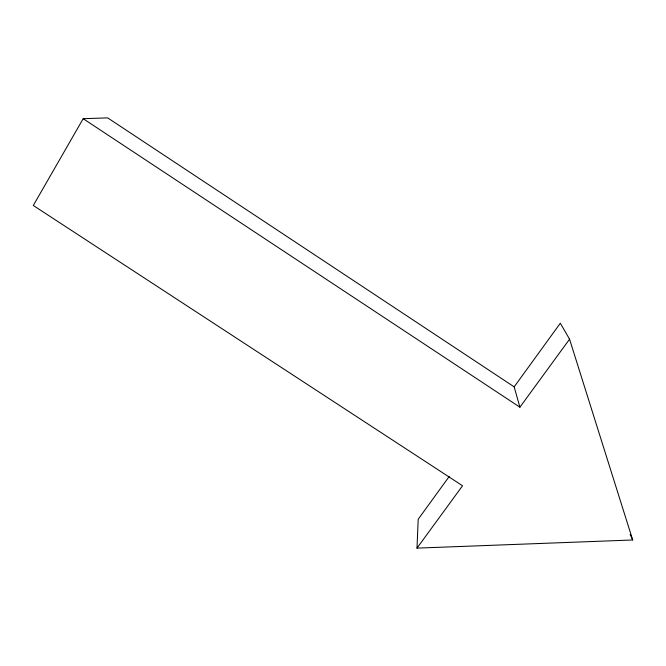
<?xml version="1.0" encoding="UTF-8"?>
<svg xmlns="http://www.w3.org/2000/svg" width="666" height="666" viewBox="0 0 666 666"><rect width="100%" height="100%" fill="white"/><g stroke="black" fill="none" stroke-linecap="round" stroke-linejoin="round"><path stroke-width="1" d="M569.563 339.194L519.905 407.201L514.169 386.863L560.322 323.201L569.563 339.194L632.7 539.984L416.999 548.126L418.19 519.264L449.184 476.515M514.169 386.863L107.667 117.874L83.183 118.698L33.3 205.486L462.537 485.755L416.999 548.126M83.183 118.698L519.905 407.201M630.161 534.407L632.7 539.984"/></g></svg>
